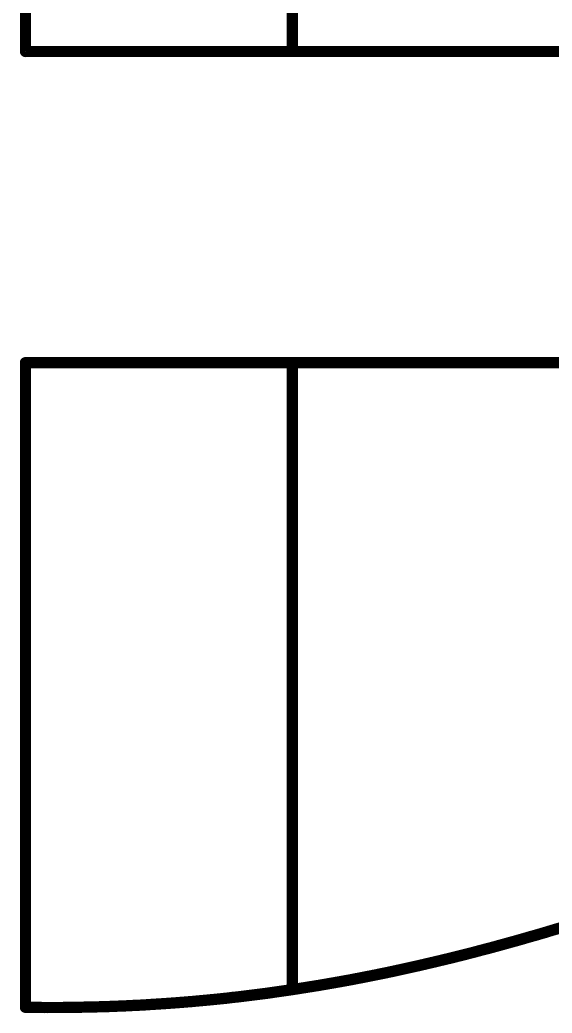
# Model space of a CAD drawing. Header units: millimetres. Extents: x -8 to 96, y -10 to 27.
# Drawn here: x -8.48 to -2.49, y -5.21 to 5.96 of the extents above; entities that cross this region are included whole.
import ezdxf

# ---------------------------------------------------------------- set-up
doc = ezdxf.new("R2010")
doc.units = ezdxf.units.MM
doc.layers.add('TopOverlay', color=2, linetype='Continuous')

msp = doc.modelspace()

# ---------------------------------------------------------------- linework, layer by layer
at = {"layer": 'TopOverlay', "const_width": 0.127}
for points in [[(-8.419, 5.607), (-8.419, 15.253)], [(-5.419, 5.607), (-5.419, 15.253)], [(-8.419, 5.607), (-2.419, 5.607)], [(-8.419, 2.107), (-2.419, 2.107)], [(-8.419, -5.143), (-8.419, 2.107)], [(-5.419, -4.944), (-5.419, 2.107)], [(-2.632, -4.318), (-2.571, -4.3)], [(-2.571, -4.3), (-2.509, -4.281)], [(-2.509, -4.281), (-2.448, -4.263)], [(-2.448, -4.263), (-2.386, -4.245)], [(-3.003, -4.423), (-2.941, -4.406)], [(-2.941, -4.406), (-2.879, -4.389)], [(-2.879, -4.389), (-2.817, -4.371)], [(-2.817, -4.371), (-2.756, -4.353)], [(-2.756, -4.353), (-2.694, -4.336)], [(-2.694, -4.336), (-2.632, -4.318)], [(-3.437, -4.539), (-3.374, -4.523)], [(-3.374, -4.523), (-3.312, -4.506)], [(-3.312, -4.506), (-3.25, -4.49)], [(-3.25, -4.49), (-3.188, -4.474)], [(-3.188, -4.474), (-3.126, -4.457)], [(-3.126, -4.457), (-3.064, -4.44)], [(-3.064, -4.44), (-3.003, -4.423)], [(-3.906, -4.653), (-3.811, -4.631)], [(-3.811, -4.631), (-3.749, -4.616)], [(-3.749, -4.616), (-3.686, -4.601)], [(-3.686, -4.601), (-3.624, -4.586)], [(-3.624, -4.586), (-3.561, -4.57)], [(-3.561, -4.57), (-3.499, -4.555)], [(-3.499, -4.555), (-3.437, -4.539)], [(-4.38, -4.758), (-4.285, -4.738)], [(-4.285, -4.738), (-4.19, -4.717)], [(-4.19, -4.717), (-4.095, -4.696)], [(-4.095, -4.696), (-4, -4.675)], [(-4, -4.675), (-3.906, -4.653)], [(-5.123, -4.897), (-4.927, -4.863)], [(-4.927, -4.863), (-4.765, -4.834)], [(-4.765, -4.834), (-4.636, -4.809)], [(-4.636, -4.809), (-4.508, -4.784)], [(-4.508, -4.784), (-4.38, -4.758)], [(-5.718, -4.987), (-5.419, -4.944)], [(-5.419, -4.944), (-5.123, -4.897)], [(-6.562, -5.079), (-6.558, -5.079)], [(-6.558, -5.079), (-6.518, -5.075)], [(-6.518, -5.075), (-6.474, -5.071)], [(-6.155, -5.04), (-6.091, -5.032)], [(-6.091, -5.032), (-6.041, -5.027)], [(-6.041, -5.027), (-6, -5.022)], [(-6, -5.022), (-5.718, -4.987)], [(-8.419, -5.143), (-8.419, -5.143)], [(-8.419, -5.143), (-8.419, -5.143)], [(-8.418, -5.143), (-8.418, -5.143)], [(-8.419, -5.143), (-8.419, -5.143)], [(-8.419, -5.143), (-8.418, -5.143)], [(-8.419, -5.143), (-8.419, -5.143)], [(-8.418, -5.143), (-8.418, -5.143)], [(-8.419, -5.143), (-8.419, -5.143)], [(-8.419, -5.143), (-8.419, -5.143)], [(-8.418, -5.143), (-8.418, -5.143)], [(-8.419, -5.143), (-8.419, -5.143)], [(-8.419, -5.143), (-8.419, -5.143)], [(-8.418, -5.143), (-8.418, -5.143)], [(-8.419, -5.143), (-8.419, -5.143)], [(-8.419, -5.143), (-8.419, -5.143)], [(-8.418, -5.143), (-8.418, -5.143)], [(-8.419, -5.143), (-8.419, -5.143)], [(-8.417, -5.143), (-8.417, -5.143)], [(-8.418, -5.143), (-8.418, -5.143)], [(-8.417, -5.143), (-8.417, -5.143)], [(-8.418, -5.143), (-8.418, -5.143)], [(-8.418, -5.143), (-8.417, -5.143)], [(-8.417, -5.143), (-8.417, -5.143)], [(-8.417, -5.143), (-8.417, -5.143)], [(-8.416, -5.143), (-8.416, -5.143)], [(-8.416, -5.143), (-8.416, -5.143)], [(-8.417, -5.143), (-8.417, -5.143)], [(-8.417, -5.143), (-8.416, -5.143)], [(-8.416, -5.143), (-8.416, -5.143)], [(-8.416, -5.143), (-8.416, -5.143)], [(-8.416, -5.143), (-8.415, -5.143)], [(-8.415, -5.143), (-8.415, -5.143)], [(-8.415, -5.143), (-8.415, -5.143)], [(-8.415, -5.143), (-8.415, -5.143)], [(-8.415, -5.143), (-8.414, -5.143)], [(-8.414, -5.143), (-8.414, -5.143)], [(-8.414, -5.143), (-8.414, -5.143)], [(-8.413, -5.143), (-8.413, -5.143)], [(-8.413, -5.143), (-8.413, -5.143)], [(-8.414, -5.143), (-8.414, -5.143)], [(-8.414, -5.143), (-8.413, -5.143)], [(-8.413, -5.143), (-8.412, -5.143)], [(-8.412, -5.143), (-8.412, -5.143)], [(-8.412, -5.143), (-8.412, -5.143)], [(-8.411, -5.143), (-8.411, -5.143)], [(-8.411, -5.143), (-8.411, -5.143)], [(-8.412, -5.143), (-8.411, -5.143)], [(-8.411, -5.143), (-8.41, -5.143)], [(-8.41, -5.143), (-8.41, -5.143)], [(-8.41, -5.143), (-8.41, -5.143)], [(-8.409, -5.143), (-8.409, -5.143)], [(-8.41, -5.143), (-8.409, -5.143)], [(-8.409, -5.143), (-8.408, -5.143)], [(-8.408, -5.143), (-8.408, -5.143)], [(-8.408, -5.143), (-8.408, -5.143)], [(-8.407, -5.143), (-8.407, -5.143)], [(-8.408, -5.143), (-8.407, -5.143)], [(-8.407, -5.143), (-8.406, -5.143)], [(-8.406, -5.143), (-8.406, -5.143)], [(-8.406, -5.143), (-8.406, -5.143)], [(-8.406, -5.143), (-8.405, -5.143)], [(-8.405, -5.143), (-8.405, -5.143)], [(-8.404, -5.143), (-8.404, -5.143)], [(-8.405, -5.143), (-8.404, -5.143)], [(-8.404, -5.143), (-8.403, -5.143)], [(-8.403, -5.143), (-8.403, -5.143)], [(-8.403, -5.143), (-8.402, -5.143)], [(-8.402, -5.143), (-8.402, -5.143)], [(-8.401, -5.143), (-8.401, -5.143)], [(-8.402, -5.143), (-8.401, -5.143)], [(-8.401, -5.143), (-8.4, -5.143)], [(-8.4, -5.143), (-8.4, -5.143)], [(-8.4, -5.143), (-8.399, -5.143)], [(-8.399, -5.143), (-8.399, -5.143)], [(-8.399, -5.143), (-8.398, -5.143)], [(-8.398, -5.143), (-8.397, -5.143)], [(-8.397, -5.143), (-8.397, -5.143)], [(-8.397, -5.143), (-8.396, -5.143)], [(-8.396, -5.143), (-8.396, -5.143)], [(-8.396, -5.143), (-8.395, -5.143)], [(-8.395, -5.143), (-8.394, -5.143)], [(-8.394, -5.143), (-8.394, -5.143)], [(-8.394, -5.143), (-8.393, -5.143)], [(-8.393, -5.143), (-8.393, -5.143)], [(-8.393, -5.143), (-8.392, -5.143)], [(-8.391, -5.143), (-8.391, -5.143)], [(-8.392, -5.143), (-8.391, -5.143)], [(-8.391, -5.143), (-8.39, -5.143)], [(-8.39, -5.143), (-8.389, -5.143)], [(-8.389, -5.143), (-8.389, -5.143)], [(-8.389, -5.143), (-8.388, -5.143)], [(-8.388, -5.143), (-8.387, -5.143)], [(-8.387, -5.143), (-8.387, -5.143)], [(-8.387, -5.143), (-8.386, -5.143)], [(-8.386, -5.143), (-8.385, -5.143)], [(-8.385, -5.143), (-8.385, -5.143)], [(-8.385, -5.143), (-8.384, -5.143)], [(-8.383, -5.143), (-8.382, -5.143)], [(-8.384, -5.143), (-8.383, -5.143)], [(-8.382, -5.143), (-8.381, -5.143)], [(-8.381, -5.143), (-8.379, -5.143)], [(-8.379, -5.143), (-8.378, -5.143)], [(-8.378, -5.143), (-8.376, -5.143)], [(-8.376, -5.143), (-8.375, -5.143)], [(-8.375, -5.143), (-8.373, -5.143)], [(-8.373, -5.143), (-8.371, -5.143)], [(-8.371, -5.143), (-8.37, -5.143)], [(-8.37, -5.143), (-8.368, -5.143)], [(-8.368, -5.143), (-8.366, -5.143)], [(-8.366, -5.143), (-8.364, -5.143)], [(-8.364, -5.143), (-8.363, -5.143)], [(-8.363, -5.143), (-8.361, -5.143)], [(-8.361, -5.143), (-8.36, -5.143)], [(-8.36, -5.143), (-8.359, -5.143)], [(-8.359, -5.143), (-8.358, -5.143)], [(-8.358, -5.143), (-8.357, -5.143)], [(-8.357, -5.143), (-8.356, -5.143)], [(-8.356, -5.143), (-8.355, -5.143)], [(-8.355, -5.143), (-8.354, -5.144)], [(-8.354, -5.144), (-8.353, -5.144)], [(-8.353, -5.144), (-8.351, -5.144)], [(-8.351, -5.144), (-8.349, -5.144)], [(-8.349, -5.144), (-8.347, -5.144)], [(-8.347, -5.144), (-8.345, -5.144)], [(-8.345, -5.144), (-8.343, -5.144)], [(-8.343, -5.144), (-8.339, -5.144)], [(-8.339, -5.144), (-8.336, -5.144)], [(-8.336, -5.144), (-8.332, -5.144)], [(-8.332, -5.144), (-8.327, -5.144)], [(-8.327, -5.144), (-8.278, -5.144)], [(-8.278, -5.144), (-8.263, -5.144)], [(-8.263, -5.144), (-8.249, -5.144)], [(-8.249, -5.144), (-8.237, -5.145)], [(-8.237, -5.145), (-8.225, -5.145)], [(-8.225, -5.145), (-8.213, -5.145)], [(-8.213, -5.145), (-8.201, -5.145)], [(-8.201, -5.145), (-8.189, -5.145)], [(-8.189, -5.145), (-8.181, -5.145)], [(-8.181, -5.145), (-8.172, -5.145)], [(-8.172, -5.145), (-8.163, -5.145)], [(-8.163, -5.145), (-8.149, -5.145)], [(-8.149, -5.145), (-8.131, -5.145)], [(-8.131, -5.145), (-8.013, -5.145)], [(-8.013, -5.145), (-7.956, -5.144)], [(-7.956, -5.144), (-7.91, -5.144)], [(-7.91, -5.144), (-7.889, -5.143)], [(-7.889, -5.143), (-7.853, -5.143)], [(-7.853, -5.143), (-7.536, -5.136)], [(-7.536, -5.136), (-7.519, -5.135)], [(-7.519, -5.135), (-7.482, -5.134)], [(-7.482, -5.134), (-7.278, -5.126)], [(-7.278, -5.126), (-7.207, -5.122)], [(-7.207, -5.122), (-7.157, -5.12)], [(-7.157, -5.12), (-7.114, -5.118)], [(-7.114, -5.118), (-7.079, -5.116)], [(-7.079, -5.116), (-7.024, -5.112)]]:
    msp.add_lwpolyline(points, dxfattribs=at)
at = {"layer": 'TopOverlay', "const_width": 0.0635}
for points in [[(-8.451, 5.607, 1), (-8.387, 5.607, 1)], [(-8.451, 5.607, 1), (-8.387, 5.607, 1)], [(-5.451, 5.607, 1), (-5.387, 5.607, 1)], [(-8.451, 2.107, 1), (-8.387, 2.107, 1)], [(-8.451, 2.107, 1), (-8.387, 2.107, 1)], [(-5.451, 2.107, 1), (-5.387, 2.107, 1)], [(-2.603, -4.3, 1), (-2.539, -4.3, 1)], [(-2.603, -4.3, 1), (-2.539, -4.3, 1)], [(-2.541, -4.281, 1), (-2.477, -4.281, 1)], [(-2.541, -4.281, 1), (-2.477, -4.281, 1)], [(-2.479, -4.263, 1), (-2.416, -4.263, 1)], [(-2.479, -4.263, 1), (-2.416, -4.263, 1)], [(-2.973, -4.406, 1), (-2.909, -4.406, 1)], [(-2.973, -4.406, 1), (-2.909, -4.406, 1)], [(-2.911, -4.389, 1), (-2.847, -4.389, 1)], [(-2.911, -4.389, 1), (-2.847, -4.389, 1)], [(-2.849, -4.371, 1), (-2.786, -4.371, 1)], [(-2.849, -4.371, 1), (-2.786, -4.371, 1)], [(-2.787, -4.353, 1), (-2.724, -4.353, 1)], [(-2.787, -4.353, 1), (-2.724, -4.353, 1)], [(-2.726, -4.336, 1), (-2.662, -4.336, 1)], [(-2.726, -4.336, 1), (-2.662, -4.336, 1)], [(-2.664, -4.318, 1), (-2.601, -4.318, 1)], [(-2.664, -4.318, 1), (-2.601, -4.318, 1)], [(-3.406, -4.523, 1), (-3.343, -4.523, 1)], [(-3.406, -4.523, 1), (-3.343, -4.523, 1)], [(-3.344, -4.506, 1), (-3.281, -4.506, 1)], [(-3.344, -4.506, 1), (-3.281, -4.506, 1)], [(-3.282, -4.49, 1), (-3.219, -4.49, 1)], [(-3.282, -4.49, 1), (-3.219, -4.49, 1)], [(-3.22, -4.474, 1), (-3.157, -4.474, 1)], [(-3.22, -4.474, 1), (-3.157, -4.474, 1)], [(-3.158, -4.457, 1), (-3.095, -4.457, 1)], [(-3.158, -4.457, 1), (-3.095, -4.457, 1)], [(-3.096, -4.44, 1), (-3.033, -4.44, 1)], [(-3.096, -4.44, 1), (-3.033, -4.44, 1)], [(-3.034, -4.423, 1), (-2.971, -4.423, 1)], [(-3.034, -4.423, 1), (-2.971, -4.423, 1)], [(-3.843, -4.631, 1), (-3.78, -4.631, 1)], [(-3.843, -4.631, 1), (-3.78, -4.631, 1)], [(-3.781, -4.616, 1), (-3.717, -4.616, 1)], [(-3.781, -4.616, 1), (-3.717, -4.616, 1)], [(-3.718, -4.601, 1), (-3.654, -4.601, 1)], [(-3.718, -4.601, 1), (-3.654, -4.601, 1)], [(-3.655, -4.586, 1), (-3.592, -4.586, 1)], [(-3.655, -4.586, 1), (-3.592, -4.586, 1)], [(-3.593, -4.57, 1), (-3.53, -4.57, 1)], [(-3.593, -4.57, 1), (-3.53, -4.57, 1)], [(-3.531, -4.555, 1), (-3.467, -4.555, 1)], [(-3.531, -4.555, 1), (-3.467, -4.555, 1)], [(-3.468, -4.539, 1), (-3.405, -4.539, 1)], [(-3.468, -4.539, 1), (-3.405, -4.539, 1)], [(-4.317, -4.738, 1), (-4.253, -4.738, 1)], [(-4.317, -4.738, 1), (-4.253, -4.738, 1)], [(-4.221, -4.717, 1), (-4.158, -4.717, 1)], [(-4.221, -4.717, 1), (-4.158, -4.717, 1)], [(-4.127, -4.696, 1), (-4.063, -4.696, 1)], [(-4.127, -4.696, 1), (-4.063, -4.696, 1)], [(-4.032, -4.675, 1), (-3.968, -4.675, 1)], [(-4.032, -4.675, 1), (-3.968, -4.675, 1)], [(-3.937, -4.653, 1), (-3.874, -4.653, 1)], [(-3.937, -4.653, 1), (-3.874, -4.653, 1)], [(-4.959, -4.863, 1), (-4.895, -4.863, 1)], [(-4.959, -4.863, 1), (-4.895, -4.863, 1)], [(-4.797, -4.834, 1), (-4.733, -4.834, 1)], [(-4.797, -4.834, 1), (-4.733, -4.834, 1)], [(-4.668, -4.809, 1), (-4.605, -4.809, 1)], [(-4.668, -4.809, 1), (-4.605, -4.809, 1)], [(-4.54, -4.784, 1), (-4.476, -4.784, 1)], [(-4.54, -4.784, 1), (-4.476, -4.784, 1)], [(-4.412, -4.758, 1), (-4.349, -4.758, 1)], [(-4.412, -4.758, 1), (-4.349, -4.758, 1)], [(-5.451, -4.944, 1), (-5.387, -4.944, 1)], [(-5.451, -4.944, 1), (-5.387, -4.944, 1)], [(-5.451, -4.944, 1), (-5.387, -4.944, 1)], [(-5.154, -4.897, 1), (-5.091, -4.897, 1)], [(-5.154, -4.897, 1), (-5.091, -4.897, 1)], [(-6.594, -5.079, 1), (-6.53, -5.079, 1)], [(-6.594, -5.079, 1), (-6.53, -5.079, 1)], [(-6.589, -5.079, 1), (-6.526, -5.079, 1)], [(-6.589, -5.079, 1), (-6.526, -5.079, 1)], [(-6.55, -5.075, 1), (-6.486, -5.075, 1)], [(-6.55, -5.075, 1), (-6.486, -5.075, 1)], [(-6.506, -5.071, 1), (-6.442, -5.071, 1)], [(-6.506, -5.071, 1), (-6.442, -5.071, 1)], [(-6.187, -5.04, 1), (-6.123, -5.04, 1)], [(-6.187, -5.04, 1), (-6.123, -5.04, 1)], [(-6.123, -5.032, 1), (-6.059, -5.032, 1)], [(-6.123, -5.032, 1), (-6.059, -5.032, 1)], [(-6.072, -5.027, 1), (-6.009, -5.027, 1)], [(-6.072, -5.027, 1), (-6.009, -5.027, 1)], [(-6.031, -5.022, 1), (-5.968, -5.022, 1)], [(-6.031, -5.022, 1), (-5.968, -5.022, 1)], [(-5.75, -4.987, 1), (-5.687, -4.987, 1)], [(-5.75, -4.987, 1), (-5.687, -4.987, 1)], [(-8.45, -5.143, 1), (-8.387, -5.143, 1)], [(-8.45, -5.143, 1), (-8.387, -5.143, 1)], [(-8.451, -5.143, 1), (-8.387, -5.143, 1)], [(-8.451, -5.143, 1), (-8.387, -5.143, 1)], [(-8.45, -5.143, 1), (-8.386, -5.143, 1)], [(-8.451, -5.143, 1), (-8.387, -5.143, 1)], [(-8.451, -5.143, 1), (-8.387, -5.143, 1)], [(-8.45, -5.143, 1), (-8.387, -5.143, 1)], [(-8.45, -5.143, 1), (-8.387, -5.143, 1)], [(-8.451, -5.143, 1), (-8.387, -5.143, 1)], [(-8.451, -5.143, 1), (-8.387, -5.143, 1)], [(-8.45, -5.143, 1), (-8.387, -5.143, 1)], [(-8.45, -5.143, 1), (-8.387, -5.143, 1)], [(-8.451, -5.143, 1), (-8.387, -5.143, 1)], [(-8.451, -5.143, 1), (-8.387, -5.143, 1)], [(-8.451, -5.143, 1), (-8.387, -5.143, 1)], [(-8.451, -5.143, 1), (-8.387, -5.143, 1)], [(-8.45, -5.143, 1), (-8.387, -5.143, 1)], [(-8.45, -5.143, 1), (-8.387, -5.143, 1)], [(-8.45, -5.143, 1), (-8.387, -5.143, 1)], [(-8.451, -5.143, 1), (-8.387, -5.143, 1)], [(-8.451, -5.143, 1), (-8.387, -5.143, 1)], [(-8.451, -5.143, 1), (-8.387, -5.143, 1)], [(-8.451, -5.143, 1), (-8.387, -5.143, 1)], [(-8.45, -5.143, 1), (-8.387, -5.143, 1)], [(-8.45, -5.143, 1), (-8.386, -5.143, 1)], [(-8.45, -5.143, 1), (-8.387, -5.143, 1)], [(-8.45, -5.143, 1), (-8.387, -5.143, 1)], [(-8.45, -5.143, 1), (-8.387, -5.143, 1)], [(-8.45, -5.143, 1), (-8.387, -5.143, 1)], [(-8.45, -5.143, 1), (-8.386, -5.143, 1)], [(-8.45, -5.143, 1), (-8.386, -5.143, 1)], [(-8.451, -5.143, 1), (-8.387, -5.143, 1)], [(-8.451, -5.143, 1), (-8.387, -5.143, 1)], [(-8.45, -5.143, 1), (-8.386, -5.143, 1)], [(-8.449, -5.143, 1), (-8.385, -5.143, 1)], [(-8.449, -5.143, 1), (-8.385, -5.143, 1)], [(-8.45, -5.143, 1), (-8.386, -5.143, 1)], [(-8.45, -5.143, 1), (-8.386, -5.143, 1)], [(-8.449, -5.143, 1), (-8.385, -5.143, 1)], [(-8.45, -5.143, 1), (-8.386, -5.143, 1)], [(-8.449, -5.143, 1), (-8.386, -5.143, 1)], [(-8.449, -5.143, 1), (-8.386, -5.143, 1)], [(-8.449, -5.143, 1), (-8.386, -5.143, 1)], [(-8.449, -5.143, 1), (-8.386, -5.143, 1)], [(-8.449, -5.143, 1), (-8.386, -5.143, 1)], [(-8.449, -5.143, 1), (-8.386, -5.143, 1)], [(-8.449, -5.143, 1), (-8.385, -5.143, 1)], [(-8.448, -5.143, 1), (-8.385, -5.143, 1)], [(-8.448, -5.143, 1), (-8.384, -5.143, 1)], [(-8.448, -5.143, 1), (-8.384, -5.143, 1)], [(-8.449, -5.143, 1), (-8.385, -5.143, 1)], [(-8.449, -5.143, 1), (-8.385, -5.143, 1)], [(-8.448, -5.143, 1), (-8.385, -5.143, 1)], [(-8.448, -5.143, 1), (-8.385, -5.143, 1)], [(-8.448, -5.143, 1), (-8.385, -5.143, 1)], [(-8.448, -5.143, 1), (-8.385, -5.143, 1)], [(-8.448, -5.143, 1), (-8.385, -5.143, 1)], [(-8.448, -5.143, 1), (-8.384, -5.143, 1)], [(-8.448, -5.143, 1), (-8.384, -5.143, 1)], [(-8.447, -5.143, 1), (-8.384, -5.143, 1)], [(-8.447, -5.143, 1), (-8.384, -5.143, 1)], [(-8.447, -5.143, 1), (-8.384, -5.143, 1)], [(-8.447, -5.143, 1), (-8.384, -5.143, 1)], [(-8.447, -5.143, 1), (-8.383, -5.143, 1)], [(-8.447, -5.143, 1), (-8.383, -5.143, 1)], [(-8.447, -5.143, 1), (-8.383, -5.143, 1)], [(-8.446, -5.143, 1), (-8.383, -5.143, 1)], [(-8.446, -5.143, 1), (-8.383, -5.143, 1)], [(-8.446, -5.143, 1), (-8.383, -5.143, 1)], [(-8.446, -5.143, 1), (-8.383, -5.143, 1)], [(-8.446, -5.143, 1), (-8.382, -5.143, 1)], [(-8.446, -5.143, 1), (-8.382, -5.143, 1)], [(-8.447, -5.143, 1), (-8.383, -5.143, 1)], [(-8.445, -5.143, 1), (-8.382, -5.143, 1)], [(-8.445, -5.143, 1), (-8.381, -5.143, 1)], [(-8.445, -5.143, 1), (-8.381, -5.143, 1)], [(-8.446, -5.143, 1), (-8.382, -5.143, 1)], [(-8.446, -5.143, 1), (-8.382, -5.143, 1)], [(-8.445, -5.143, 1), (-8.382, -5.143, 1)], [(-8.445, -5.143, 1), (-8.382, -5.143, 1)], [(-8.445, -5.143, 1), (-8.382, -5.143, 1)], [(-8.444, -5.143, 1), (-8.381, -5.143, 1)], [(-8.444, -5.143, 1), (-8.381, -5.143, 1)], [(-8.444, -5.143, 1), (-8.381, -5.143, 1)], [(-8.444, -5.143, 1), (-8.381, -5.143, 1)], [(-8.444, -5.143, 1), (-8.38, -5.143, 1)], [(-8.444, -5.143, 1), (-8.38, -5.143, 1)], [(-8.443, -5.143, 1), (-8.38, -5.143, 1)], [(-8.443, -5.143, 1), (-8.379, -5.143, 1)], [(-8.443, -5.143, 1), (-8.379, -5.143, 1)], [(-8.443, -5.143, 1), (-8.38, -5.143, 1)], [(-8.443, -5.143, 1), (-8.38, -5.143, 1)], [(-8.443, -5.143, 1), (-8.38, -5.143, 1)], [(-8.442, -5.143, 1), (-8.379, -5.143, 1)], [(-8.442, -5.143, 1), (-8.379, -5.143, 1)], [(-8.442, -5.143, 1), (-8.379, -5.143, 1)], [(-8.442, -5.143, 1), (-8.379, -5.143, 1)], [(-8.442, -5.143, 1), (-8.378, -5.143, 1)], [(-8.442, -5.143, 1), (-8.378, -5.143, 1)], [(-8.441, -5.143, 1), (-8.378, -5.143, 1)], [(-8.441, -5.143, 1), (-8.378, -5.143, 1)], [(-8.441, -5.143, 1), (-8.378, -5.143, 1)], [(-8.441, -5.143, 1), (-8.378, -5.143, 1)], [(-8.441, -5.143, 1), (-8.377, -5.143, 1)], [(-8.441, -5.143, 1), (-8.377, -5.143, 1)], [(-8.44, -5.143, 1), (-8.377, -5.143, 1)], [(-8.44, -5.143, 1), (-8.377, -5.143, 1)], [(-8.44, -5.143, 1), (-8.376, -5.143, 1)], [(-8.44, -5.143, 1), (-8.376, -5.143, 1)], [(-8.439, -5.143, 1), (-8.376, -5.143, 1)], [(-8.439, -5.143, 1), (-8.376, -5.143, 1)], [(-8.439, -5.143, 1), (-8.376, -5.143, 1)], [(-8.439, -5.143, 1), (-8.376, -5.143, 1)], [(-8.439, -5.143, 1), (-8.375, -5.143, 1)], [(-8.439, -5.143, 1), (-8.375, -5.143, 1)], [(-8.438, -5.143, 1), (-8.375, -5.143, 1)], [(-8.438, -5.143, 1), (-8.375, -5.143, 1)], [(-8.438, -5.143, 1), (-8.374, -5.143, 1)], [(-8.438, -5.143, 1), (-8.374, -5.143, 1)], [(-8.437, -5.143, 1), (-8.374, -5.143, 1)], [(-8.437, -5.143, 1), (-8.374, -5.143, 1)], [(-8.437, -5.143, 1), (-8.373, -5.143, 1)], [(-8.437, -5.143, 1), (-8.373, -5.143, 1)], [(-8.436, -5.143, 1), (-8.372, -5.143, 1)], [(-8.436, -5.143, 1), (-8.373, -5.143, 1)], [(-8.436, -5.143, 1), (-8.373, -5.143, 1)], [(-8.436, -5.143, 1), (-8.372, -5.143, 1)], [(-8.435, -5.143, 1), (-8.372, -5.143, 1)], [(-8.435, -5.143, 1), (-8.372, -5.143, 1)], [(-8.435, -5.143, 1), (-8.371, -5.143, 1)], [(-8.435, -5.143, 1), (-8.371, -5.143, 1)], [(-8.434, -5.143, 1), (-8.371, -5.143, 1)], [(-8.434, -5.143, 1), (-8.371, -5.143, 1)], [(-8.434, -5.143, 1), (-8.37, -5.143, 1)], [(-8.434, -5.143, 1), (-8.37, -5.143, 1)], [(-8.433, -5.143, 1), (-8.369, -5.143, 1)], [(-8.433, -5.143, 1), (-8.37, -5.143, 1)], [(-8.433, -5.143, 1), (-8.37, -5.143, 1)], [(-8.433, -5.143, 1), (-8.369, -5.143, 1)], [(-8.432, -5.143, 1), (-8.369, -5.143, 1)], [(-8.432, -5.143, 1), (-8.369, -5.143, 1)], [(-8.432, -5.143, 1), (-8.368, -5.143, 1)], [(-8.432, -5.143, 1), (-8.368, -5.143, 1)], [(-8.431, -5.143, 1), (-8.368, -5.143, 1)], [(-8.431, -5.143, 1), (-8.368, -5.143, 1)], [(-8.431, -5.143, 1), (-8.367, -5.143, 1)], [(-8.431, -5.143, 1), (-8.367, -5.143, 1)], [(-8.43, -5.143, 1), (-8.367, -5.143, 1)], [(-8.43, -5.143, 1), (-8.367, -5.143, 1)], [(-8.43, -5.143, 1), (-8.366, -5.143, 1)], [(-8.429, -5.143, 1), (-8.366, -5.143, 1)], [(-8.429, -5.143, 1), (-8.366, -5.143, 1)], [(-8.43, -5.143, 1), (-8.366, -5.143, 1)], [(-8.429, -5.143, 1), (-8.365, -5.143, 1)], [(-8.429, -5.143, 1), (-8.365, -5.143, 1)], [(-8.428, -5.143, 1), (-8.365, -5.143, 1)], [(-8.428, -5.143, 1), (-8.365, -5.143, 1)], [(-8.427, -5.143, 1), (-8.364, -5.143, 1)], [(-8.427, -5.143, 1), (-8.364, -5.143, 1)], [(-8.427, -5.143, 1), (-8.363, -5.143, 1)], [(-8.427, -5.143, 1), (-8.363, -5.143, 1)], [(-8.426, -5.143, 1), (-8.363, -5.143, 1)], [(-8.426, -5.143, 1), (-8.363, -5.143, 1)], [(-8.426, -5.143, 1), (-8.362, -5.143, 1)], [(-8.426, -5.143, 1), (-8.362, -5.143, 1)], [(-8.425, -5.143, 1), (-8.361, -5.143, 1)], [(-8.425, -5.143, 1), (-8.361, -5.143, 1)], [(-8.424, -5.143, 1), (-8.361, -5.143, 1)], [(-8.424, -5.143, 1), (-8.361, -5.143, 1)], [(-8.423, -5.143, 1), (-8.36, -5.143, 1)], [(-8.424, -5.143, 1), (-8.36, -5.143, 1)], [(-8.424, -5.143, 1), (-8.36, -5.143, 1)], [(-8.423, -5.143, 1), (-8.36, -5.143, 1)], [(-8.422, -5.143, 1), (-8.359, -5.143, 1)], [(-8.422, -5.143, 1), (-8.359, -5.143, 1)], [(-8.422, -5.143, 1), (-8.358, -5.143, 1)], [(-8.422, -5.143, 1), (-8.358, -5.143, 1)], [(-8.421, -5.143, 1), (-8.358, -5.143, 1)], [(-8.421, -5.143, 1), (-8.358, -5.143, 1)], [(-8.42, -5.143, 1), (-8.357, -5.143, 1)], [(-8.42, -5.143, 1), (-8.357, -5.143, 1)], [(-8.42, -5.143, 1), (-8.356, -5.143, 1)], [(-8.42, -5.143, 1), (-8.356, -5.143, 1)], [(-8.419, -5.143, 1), (-8.356, -5.143, 1)], [(-8.419, -5.143, 1), (-8.356, -5.143, 1)], [(-8.418, -5.143, 1), (-8.355, -5.143, 1)], [(-8.418, -5.143, 1), (-8.355, -5.143, 1)], [(-8.418, -5.143, 1), (-8.354, -5.143, 1)], [(-8.418, -5.143, 1), (-8.354, -5.143, 1)], [(-8.417, -5.143, 1), (-8.354, -5.143, 1)], [(-8.417, -5.143, 1), (-8.354, -5.143, 1)], [(-8.416, -5.143, 1), (-8.353, -5.143, 1)], [(-8.416, -5.143, 1), (-8.353, -5.143, 1)], [(-8.415, -5.143, 1), (-8.351, -5.143, 1)], [(-8.416, -5.143, 1), (-8.352, -5.143, 1)], [(-8.416, -5.143, 1), (-8.352, -5.143, 1)], [(-8.415, -5.143, 1), (-8.351, -5.143, 1)], [(-8.414, -5.143, 1), (-8.351, -5.143, 1)], [(-8.414, -5.143, 1), (-8.351, -5.143, 1)], [(-8.413, -5.143, 1), (-8.349, -5.143, 1)], [(-8.413, -5.143, 1), (-8.349, -5.143, 1)], [(-8.411, -5.143, 1), (-8.348, -5.143, 1)], [(-8.411, -5.143, 1), (-8.348, -5.143, 1)], [(-8.41, -5.143, 1), (-8.346, -5.143, 1)], [(-8.41, -5.143, 1), (-8.346, -5.143, 1)], [(-8.408, -5.143, 1), (-8.344, -5.143, 1)], [(-8.408, -5.143, 1), (-8.344, -5.143, 1)], [(-8.406, -5.143, 1), (-8.343, -5.143, 1)], [(-8.406, -5.143, 1), (-8.343, -5.143, 1)], [(-8.405, -5.143, 1), (-8.341, -5.143, 1)], [(-8.405, -5.143, 1), (-8.341, -5.143, 1)], [(-8.403, -5.143, 1), (-8.34, -5.143, 1)], [(-8.403, -5.143, 1), (-8.34, -5.143, 1)], [(-8.401, -5.143, 1), (-8.338, -5.143, 1)], [(-8.401, -5.143, 1), (-8.338, -5.143, 1)], [(-8.4, -5.143, 1), (-8.336, -5.143, 1)], [(-8.4, -5.143, 1), (-8.336, -5.143, 1)], [(-8.398, -5.143, 1), (-8.334, -5.143, 1)], [(-8.398, -5.143, 1), (-8.334, -5.143, 1)], [(-8.396, -5.143, 1), (-8.333, -5.143, 1)], [(-8.396, -5.143, 1), (-8.333, -5.143, 1)], [(-8.394, -5.143, 1), (-8.331, -5.143, 1)], [(-8.394, -5.143, 1), (-8.331, -5.143, 1)], [(-8.392, -5.143, 1), (-8.329, -5.143, 1)], [(-8.392, -5.143, 1), (-8.329, -5.143, 1)], [(-8.391, -5.143, 1), (-8.328, -5.143, 1)], [(-8.391, -5.143, 1), (-8.328, -5.143, 1)], [(-8.391, -5.143, 1), (-8.327, -5.143, 1)], [(-8.391, -5.143, 1), (-8.327, -5.143, 1)], [(-8.39, -5.143, 1), (-8.326, -5.143, 1)], [(-8.39, -5.143, 1), (-8.326, -5.143, 1)], [(-8.389, -5.143, 1), (-8.325, -5.143, 1)], [(-8.389, -5.143, 1), (-8.325, -5.143, 1)], [(-8.388, -5.143, 1), (-8.324, -5.143, 1)], [(-8.388, -5.143, 1), (-8.324, -5.143, 1)], [(-8.387, -5.143, 1), (-8.323, -5.143, 1)], [(-8.387, -5.143, 1), (-8.323, -5.143, 1)], [(-8.386, -5.144, 1), (-8.322, -5.144, 1)], [(-8.386, -5.144, 1), (-8.322, -5.144, 1)], [(-8.385, -5.144, 1), (-8.321, -5.144, 1)], [(-8.385, -5.144, 1), (-8.321, -5.144, 1)], [(-8.383, -5.144, 1), (-8.319, -5.144, 1)], [(-8.383, -5.144, 1), (-8.319, -5.144, 1)], [(-8.381, -5.144, 1), (-8.317, -5.144, 1)], [(-8.381, -5.144, 1), (-8.317, -5.144, 1)], [(-8.379, -5.144, 1), (-8.315, -5.144, 1)], [(-8.379, -5.144, 1), (-8.315, -5.144, 1)], [(-8.377, -5.144, 1), (-8.313, -5.144, 1)], [(-8.377, -5.144, 1), (-8.313, -5.144, 1)], [(-8.374, -5.144, 1), (-8.311, -5.144, 1)], [(-8.374, -5.144, 1), (-8.311, -5.144, 1)], [(-8.371, -5.144, 1), (-8.308, -5.144, 1)], [(-8.371, -5.144, 1), (-8.308, -5.144, 1)], [(-8.368, -5.144, 1), (-8.304, -5.144, 1)], [(-8.368, -5.144, 1), (-8.304, -5.144, 1)], [(-8.363, -5.144, 1), (-8.3, -5.144, 1)], [(-8.363, -5.144, 1), (-8.3, -5.144, 1)], [(-8.359, -5.144, 1), (-8.295, -5.144, 1)], [(-8.359, -5.144, 1), (-8.295, -5.144, 1)], [(-8.31, -5.144, 1), (-8.246, -5.144, 1)], [(-8.31, -5.144, 1), (-8.246, -5.144, 1)], [(-8.295, -5.144, 1), (-8.231, -5.144, 1)], [(-8.295, -5.144, 1), (-8.231, -5.144, 1)], [(-8.281, -5.144, 1), (-8.218, -5.144, 1)], [(-8.281, -5.144, 1), (-8.218, -5.144, 1)], [(-8.268, -5.145, 1), (-8.205, -5.145, 1)], [(-8.268, -5.145, 1), (-8.205, -5.145, 1)], [(-8.257, -5.145, 1), (-8.193, -5.145, 1)], [(-8.257, -5.145, 1), (-8.193, -5.145, 1)], [(-8.245, -5.145, 1), (-8.182, -5.145, 1)], [(-8.245, -5.145, 1), (-8.182, -5.145, 1)], [(-8.233, -5.145, 1), (-8.169, -5.145, 1)], [(-8.233, -5.145, 1), (-8.169, -5.145, 1)], [(-8.22, -5.145, 1), (-8.157, -5.145, 1)], [(-8.22, -5.145, 1), (-8.157, -5.145, 1)], [(-8.213, -5.145, 1), (-8.15, -5.145, 1)], [(-8.213, -5.145, 1), (-8.15, -5.145, 1)], [(-8.204, -5.145, 1), (-8.14, -5.145, 1)], [(-8.204, -5.145, 1), (-8.14, -5.145, 1)], [(-8.194, -5.145, 1), (-8.131, -5.145, 1)], [(-8.194, -5.145, 1), (-8.131, -5.145, 1)], [(-8.181, -5.145, 1), (-8.118, -5.145, 1)], [(-8.181, -5.145, 1), (-8.118, -5.145, 1)], [(-8.163, -5.145, 1), (-8.1, -5.145, 1)], [(-8.163, -5.145, 1), (-8.1, -5.145, 1)], [(-8.045, -5.145, 1), (-7.981, -5.145, 1)], [(-8.045, -5.145, 1), (-7.981, -5.145, 1)], [(-7.988, -5.144, 1), (-7.925, -5.144, 1)], [(-7.988, -5.144, 1), (-7.925, -5.144, 1)], [(-7.942, -5.144, 1), (-7.878, -5.144, 1)], [(-7.942, -5.144, 1), (-7.878, -5.144, 1)], [(-7.92, -5.143, 1), (-7.857, -5.143, 1)], [(-7.92, -5.143, 1), (-7.857, -5.143, 1)], [(-7.885, -5.143, 1), (-7.821, -5.143, 1)], [(-7.885, -5.143, 1), (-7.821, -5.143, 1)], [(-7.568, -5.136, 1), (-7.504, -5.136, 1)], [(-7.568, -5.136, 1), (-7.504, -5.136, 1)], [(-7.551, -5.135, 1), (-7.488, -5.135, 1)], [(-7.551, -5.135, 1), (-7.488, -5.135, 1)], [(-7.514, -5.134, 1), (-7.45, -5.134, 1)], [(-7.514, -5.134, 1), (-7.45, -5.134, 1)], [(-7.31, -5.126, 1), (-7.246, -5.126, 1)], [(-7.31, -5.126, 1), (-7.246, -5.126, 1)], [(-7.238, -5.122, 1), (-7.175, -5.122, 1)], [(-7.238, -5.122, 1), (-7.175, -5.122, 1)], [(-7.189, -5.12, 1), (-7.125, -5.12, 1)], [(-7.189, -5.12, 1), (-7.125, -5.12, 1)], [(-7.146, -5.118, 1), (-7.083, -5.118, 1)], [(-7.146, -5.118, 1), (-7.083, -5.118, 1)], [(-7.111, -5.116, 1), (-7.047, -5.116, 1)], [(-7.111, -5.116, 1), (-7.047, -5.116, 1)], [(-7.056, -5.112, 1), (-6.992, -5.112, 1)], [(-7.056, -5.112, 1), (-6.992, -5.112, 1)]]:
    msp.add_lwpolyline(points, format="xyb", close=True, dxfattribs=at)
at = {"layer": 'TopOverlay', "const_width": 0.127}
for points in [[(-6.562, -5.079, -0.006454), (-7.024, -5.112)], [(-6.155, -5.04, -0.004445), (-6.474, -5.071)]]:
    msp.add_lwpolyline(points, format="xyb", dxfattribs=at)

doc.saveas('drawing.dxf')
